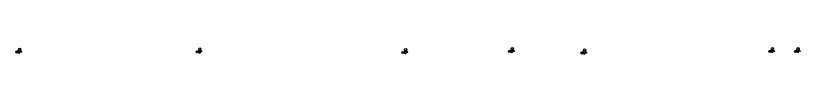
# Model space of a CAD drawing. Header units: millimetres. Extents: x -10063505 to 885836, y -4961 to 6863153.
# Drawn here: x 885473.5 to 885836.4, y 6863149.7 to 6863153 of the extents above; entities that cross this region are included whole.
import ezdxf

# ---------------------------------------------------------------- set-up
doc = ezdxf.new("R2010")
doc.units = ezdxf.units.MM
doc.header["$LTSCALE"] = 0.2
doc.layers.add('tj车道功能', color=7, linetype='Continuous')
doc.layers.add('tj道路标线', color=7, linetype='Continuous')

# ---------------------------------------------------------------- blocks, each defined once
blk = doc.blocks.new('bike')
at = {"layer": 'tj车道功能'}
for p, q in [((525101.75, 3398375.59), (525102.5, 3398374.34)), ((525100.46, 3398374.33), (525101.22, 3398374.84)), ((525101.46, 3398373.74), (525100.46, 3398374.33)), ((525101.03, 3398375.07), (525101.12, 3398375.12)), ((525101.22, 3398374.84), (525101.03, 3398375.07)), ((525102.34, 3398374.61), (525101.22, 3398374.84)), ((525101.22, 3398374.84), (525101.39, 3398374.61)), ((525101.22, 3398374.84), (525101.49, 3398373.58)), ((525101.39, 3398374.61), (525101.33, 3398374.58)), ((525102.34, 3398374.61), (525101.46, 3398373.74)), ((525101.49, 3398373.58), (525101.62, 3398373.71)), ((525102.66, 3398374.34), (525102.44, 3398374.13)), ((525102.5, 3398374.34), (525102.66, 3398374.34))]:
    blk.add_line(p, q, dxfattribs=at)
for centre, radius in [((525101.75, 3398375.59), 0.497), ((525100.46, 3398374.33), 0.497), ((525101.22, 3398374.84), 0.158)]:
    blk.add_circle(centre, radius, dxfattribs=at)

msp = doc.modelspace()

# ---------------------------------------------------------------- block references
at = {"layer": 'tj道路标线', "rotation": 2.347242716754593}
for p in [(499996.79, 3446122.12), (500080.18, 3446122.15), (500175.39, 3446121.84), (500224.74, 3446122.36), (500258.15, 3446121.67), (500345.06, 3446122.36), (500356.93, 3446122.36)]:
    msp.add_blockref('bike', p, dxfattribs=at)

doc.saveas('drawing.dxf')
